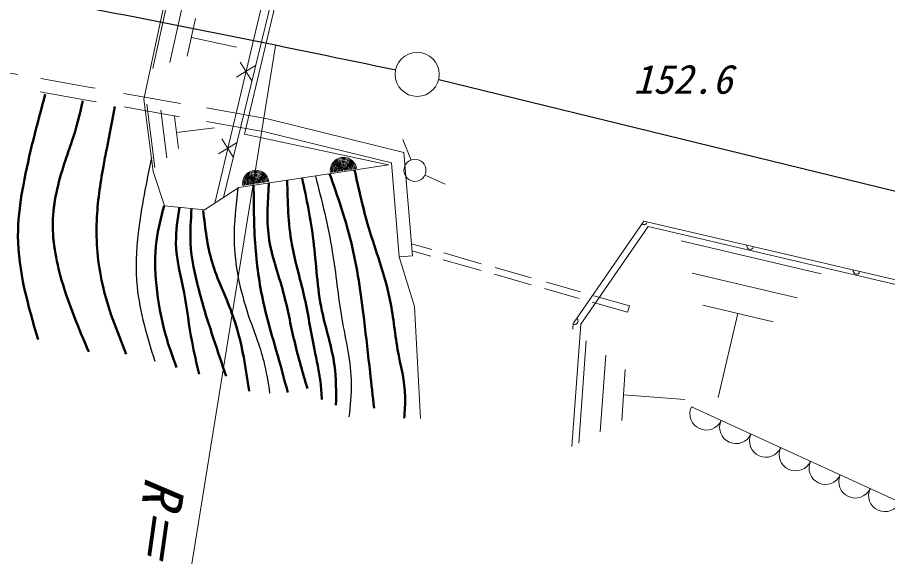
# Model space of a CAD drawing. Units: millimetres, scale not verified. Extents: x 40000 to 680000, y 20000 to 380000.
# Drawn here: x 158662 to 198116, y 240596 to 265070 of the extents above; entities that cross this region are included whole.
import ezdxf
from ezdxf.enums import TextEntityAlignment as Align

# ---------------------------------------------------------------- set-up
doc = ezdxf.new("R2010")
doc.units = ezdxf.units.MM
doc.header["$LTSCALE"] = 1000
for name, color, linetype, lineweight in [('M-BGD', 7, 'Continuous', 13), ('M-BGD-RSTR', 3, 'Continuous', 13), ('M-TTL-LINE', 7, 'Continuous', 50), ('M-TTL-TXT', 7, 'Continuous', 13)]:
    doc.layers.add(name, color=color, linetype=linetype, lineweight=lineweight)
doc.styles.add('ＭＳ ゴシック', font='')
doc.styles.get('ＭＳ ゴシック').set_extended_font_data('MS Gothic')

msp = doc.modelspace()

# ---------------------------------------------------------------- linework, layer by layer
at = {"layer": 'M-BGD'}
for p, q in [((171090, 271322), (167609, 256640)), ((171491, 271230), (168001, 256895)), ((170927, 268024), (168956, 259774)), ((165596, 266948), (164401, 261360)), ((164800, 262744), (165540, 266174)), ((165580, 263024), (166140, 265604)), ((166360, 263304), (166730, 265024)), ((168600, 263724), (166550, 264164)), ((155835, 262979), (158688, 262474)), ((168601, 262354), (169452, 262879)), ((169289, 262191), (168764, 263042)), ((159731, 262290), (161981, 261891)), ((159689, 261688), (161876, 261301)), ((161981, 261891), (162190, 261854)), ((163493, 261622), (166062, 261165)), ((161876, 261301), (162233, 261237)), ((164401, 261360), (164819, 258072)), ((163507, 261011), (166018, 260563)), ((164900, 258254), (164530, 261134)), ((165430, 258694), (165160, 260854)), ((167230, 260957), (170006, 260463)), ((165960, 259124), (165780, 260564)), ((170006, 260463), (176181, 258944)), ((167600, 260064), (165870, 259844)), ((167231, 260348), (169882, 259876)), ((168956, 259774), (175487, 258371)), ((169882, 259876), (175619, 258464)), ((167775, 258872), (168626, 259397)), ((168463, 258709), (167938, 259560)), ((176510, 258594), (176140, 259524)), ((176181, 258944), (176568, 254253)), ((175619, 258464), (175970, 254204)), ((164819, 258072), (165327, 256519)), ((168704, 257355), (175487, 258371)), ((177150, 257914), (178060, 257504)), ((167150, 256339), (168704, 257355)), ((165327, 256519), (167150, 256339)), ((183931, 251287), (187065, 255814)), ((187065, 255814), (249739, 241190)), ((184205, 251146), (187259, 255586)), ((187259, 255586), (211784, 249807)), ((188750, 254924), (195110, 253424)), ((176523, 254796), (177453, 254530)), ((176550, 254476), (177401, 254233)), ((175970, 254204), (176568, 254253)), ((175970, 254204), (176665, 251951)), ((177995, 254376), (179696, 253890)), ((177973, 254070), (179690, 253580)), ((180317, 253713), (181960, 253244)), ((180293, 253408), (181956, 252933)), ((189250, 253464), (194020, 252344)), ((182654, 253046), (184192, 252607)), ((182561, 252760), (184137, 252311)), ((184725, 252143), (186326, 251686)), ((184791, 252436), (186408, 251974)), ((176665, 251951), (176932, 246868)), ((186408, 251974), (186326, 251686)), ((189740, 252004), (192920, 251254)), ((190430, 247814), (191330, 251634)), ((184205, 251146), (183801, 245591)), ((184110, 245744), (184450, 250394)), ((185090, 246264), (185340, 249744)), ((186060, 246774), (186220, 249094)), ((188930, 247734), (186140, 247934)), ((189218, 247391), (202723, 241218))]:
    msp.add_line(p, q, dxfattribs=at)
at = {"layer": 'M-BGD', "lineweight": 25}
msp.add_line((177765, 262244), (245008, 245826), dxfattribs=at)
at = {"layer": 'M-BGD'}
msp.add_circle((176687, 258127), 500, dxfattribs=at)
for centre, radius, start, end in [((173449, 258115), 600, 8.5184, 188.5184), ((173449, 258115), 550, 8.5184, 188.5184), ((173449, 258115), 500, 8.5184, 188.5184), ((173449, 258115), 450, 8.5184, 188.5184), ((173449, 258115), 400, 8.5184, 188.5184), ((173449, 258115), 350, 8.5184, 188.5184), ((169472, 257528), 600, 8.5184, 188.5184), ((169472, 257528), 550, 8.5184, 188.5184), ((169472, 257528), 500, 8.5184, 188.5184), ((173449, 258115), 300, 8.5184, 188.5184), ((173449, 258115), 250, 8.5184, 188.5184), ((173449, 258115), 200, 8.5184, 188.5184), ((173449, 258115), 150, 8.5184, 188.5184), ((173449, 258115), 100, 8.5184, 188.5184), ((173449, 258115), 50, 8.5184, 188.5184), ((169472, 257528), 450, 8.5184, 188.5184), ((169472, 257528), 400, 8.5184, 188.5184), ((169472, 257528), 350, 8.5184, 188.5184), ((169472, 257528), 300, 8.5184, 188.5184), ((169472, 257528), 250, 8.5184, 188.5184), ((169472, 257528), 200, 8.5184, 188.5184), ((169472, 257528), 150, 8.5184, 188.5184), ((169472, 257528), 100, 8.5184, 188.5184), ((169472, 257528), 50, 8.5184, 188.5184), ((187065, 255814), 150, 235.3048, 346.866), ((191886, 254689), 150, 166.866, 346.866), ((196707, 253564), 150, 166.866, 346.866), ((183931, 251287), 150, 235.3048, 55.3049), ((184343, 251003), 500, 145.3048, 190.3048), ((189893, 247082), 742, 155.4375, 335.4375), ((191243, 246465), 742, 155.4375, 335.4375), ((192594, 245847), 742, 155.4375, 335.4375), ((193945, 245230), 742, 155.4375, 335.4375), ((195295, 244613), 742, 155.4375, 335.4375), ((196646, 243996), 742, 155.4375, 335.4375), ((197996, 243378), 742, 155.4375, 335.4375)]:
    msp.add_arc(centre, radius, start, end, dxfattribs=at)
at = {"layer": 'M-BGD', "lineweight": 25}
for points, knots in [([(78883, 275756), (82292, 275514), (85701, 275271), (89109, 275018), (92273, 274783), (95436, 274540), (98596, 274261), (101456, 274008), (104312, 273725), (107167, 273424), (109680, 273158), (112191, 272877), (114701, 272586), (121369, 271814), (128030, 270970), (134672, 269995), (139957, 269220), (145229, 268363), (150498, 267484), (154090, 266885), (157680, 266276), (161260, 265611), (166126, 264706), (170971, 263696), (175817, 262687)], [0, 0, 0, 0, 1, 1, 1, 2, 2, 2, 3, 3, 3, 4, 4, 4, 5, 5, 5, 6, 6, 6, 7, 7, 7, 8, 8, 8, 8]), ([(164740, 258695), (164506, 257573), (164273, 256451), (164143, 255307), (164050, 254487), (164010, 253655), (164089, 252840), (164201, 251692), (164547, 250576), (164894, 249461)], [0, 0, 0, 0, 1, 1, 1, 2, 2, 2, 3, 3, 3, 3]), ([(172174, 257875), (172463, 256738), (172752, 255601), (172940, 254449), (173106, 253436), (173194, 252411), (173369, 251392), (173538, 250408), (173788, 249429), (173798, 248441), (173803, 247942), (173747, 247441), (173691, 246940)], [0, 0, 0, 0, 1, 1, 1, 2, 2, 2, 3, 3, 3, 4, 4, 4, 4]), ([(168662, 257328), (168569, 256547), (168475, 255767), (168488, 254986), (168506, 253824), (168759, 252663), (169132, 251553), (169367, 250851), (169649, 250171), (169829, 249461), (169949, 248986), (170023, 248499), (170097, 248012)], [0, 0, 0, 0, 1, 1, 1, 2, 2, 2, 3, 3, 3, 4, 4, 4, 4])]:
    msp.add_open_spline(points, degree=3, knots=knots, dxfattribs=at)
at = {"layer": 'M-BGD-RSTR'}
msp.add_circle((176790, 262483), 1000, dxfattribs=at)
at = {"layer": 'M-TTL-LINE'}
for points, knots in [([(159925, 261588), (159557, 260219), (159188, 258850), (158931, 257459), (158913, 257363), (158896, 257267), (158880, 257172), (158765, 256502), (158687, 255820), (158689, 255144), (158694, 253557), (159146, 252004), (159597, 250450)], [0, 0, 0, 0, 1, 1, 1, 2, 2, 2, 3, 3, 3, 4, 4, 4, 4]), ([(161628, 261278), (161482, 260661), (161335, 260045), (161134, 259445), (161086, 259302), (161035, 259159), (160985, 259016), (160935, 258873), (160887, 258730), (160839, 258586), (160556, 257725), (160311, 256832), (160270, 255931), (160228, 254997), (160406, 254053), (160668, 253145), (160992, 252023), (161445, 250956), (161898, 249890)], [0, 0, 0, 0, 1, 1, 1, 2, 2, 2, 3, 3, 3, 4, 4, 4, 5, 5, 5, 6, 6, 6, 6]), ([(163598, 249781), (163178, 250826), (162758, 251871), (162513, 252964), (162302, 253909), (162221, 254889), (162260, 255858), (162293, 256680), (162412, 257494), (162558, 258302), (162582, 258437), (162608, 258571), (162633, 258706), (162659, 258841), (162685, 258975), (162711, 259109), (162833, 259746), (162953, 260383), (163073, 261020)], [0, 0, 0, 0, 1, 1, 1, 2, 2, 2, 3, 3, 3, 4, 4, 4, 5, 5, 5, 6, 6, 6, 6]), ([(173950, 258141), (174140, 257271), (174331, 256402), (174583, 255546), (174900, 254476), (175314, 253428), (175538, 252340), (175698, 251570), (175762, 250780), (175902, 249998), (176032, 249277), (176226, 248563), (176243, 247838), (176251, 247521), (176224, 247202), (176198, 246883)], [0, 0, 0, 0, 1, 1, 1, 2, 2, 2, 3, 3, 3, 4, 4, 4, 5, 5, 5, 5]), ([(170893, 257683), (170915, 256706), (170936, 255728), (171105, 254773), (171241, 254001), (171474, 253244), (171650, 252477), (171839, 251656), (171962, 250824), (172128, 249998), (172226, 249507), (172339, 249017), (172401, 248520), (172433, 248257), (172451, 247991), (172469, 247725)], [0, 0, 0, 0, 1, 1, 1, 2, 2, 2, 3, 3, 3, 4, 4, 4, 5, 5, 5, 5]), ([(171574, 257785), (171769, 256838), (171963, 255891), (172082, 254933), (172214, 253872), (172252, 252796), (172469, 251749), (172641, 250919), (172924, 250107), (173037, 249271), (173117, 248680), (173111, 248077), (173106, 247475)], [0, 0, 0, 0, 1, 1, 1, 2, 2, 2, 3, 3, 3, 4, 4, 4, 4]), ([(172817, 257971), (173174, 256952), (173531, 255932), (173788, 254887), (174073, 253725), (174235, 252532), (174379, 251340), (174475, 250544), (174563, 249748), (174652, 248952), (174712, 248414), (174773, 247876), (174834, 247338)], [0, 0, 0, 0, 1, 1, 1, 2, 2, 2, 3, 3, 3, 4, 4, 4, 4]), ([(169372, 257455), (169377, 256454), (169382, 255452), (169467, 254455), (169545, 253552), (169687, 252653), (169899, 251772), (170047, 251160), (170228, 250558), (170400, 249953), (170580, 249318), (170752, 248680), (170923, 248043)], [0, 0, 0, 0, 1, 1, 1, 2, 2, 2, 3, 3, 3, 4, 4, 4, 4]), ([(170069, 257560), (170008, 256737), (169948, 255915), (170059, 255114), (170177, 254261), (170491, 253433), (170718, 252591), (170915, 251860), (171046, 251118), (171218, 250385), (171389, 249659), (171599, 248942), (171809, 248225)], [0, 0, 0, 0, 1, 1, 1, 2, 2, 2, 3, 3, 3, 4, 4, 4, 4]), ([(165315, 256520), (165175, 255994), (165035, 255468), (164965, 254933), (164878, 254266), (164899, 253584), (164965, 252909), (165039, 252153), (165170, 251407), (165375, 250681), (165517, 250174), (165696, 249677), (165875, 249180)], [0, 0, 0, 0, 1, 1, 1, 2, 2, 2, 3, 3, 3, 4, 4, 4, 4]), ([(166015, 256451), (165929, 255913), (165843, 255376), (165852, 254842), (165865, 254081), (166071, 253326), (166216, 252568), (166358, 251825), (166442, 251078), (166580, 250339), (166670, 249852), (166784, 249368), (166898, 248884)], [0, 0, 0, 0, 1, 1, 1, 2, 2, 2, 3, 3, 3, 4, 4, 4, 4]), ([(166560, 256397), (166523, 255878), (166487, 255358), (166511, 254842), (166547, 254106), (166708, 253376), (166898, 252659), (167094, 251921), (167320, 251197), (167557, 250476), (167742, 249914), (167934, 249354), (168126, 248793)], [0, 0, 0, 0, 1, 1, 1, 2, 2, 2, 3, 3, 3, 4, 4, 4, 4]), ([(167088, 256299), (167176, 255504), (167264, 254710), (167489, 253955), (167720, 253180), (168096, 252446), (168376, 251681), (168619, 251017), (168789, 250329), (168922, 249635), (169018, 249129), (169095, 248620), (169172, 248111)], [0, 0, 0, 0, 1, 1, 1, 2, 2, 2, 3, 3, 3, 4, 4, 4, 4])]:
    msp.add_open_spline(points, degree=3, knots=knots, dxfattribs=at)
at = {"layer": 'M-TTL-TXT'}
msp.add_line((165933, 236302), (170361, 263772), dxfattribs=at)

# ---------------------------------------------------------------- texts
at = {"layer": 'M-BGD', "style": 'ＭＳ ゴシック', "oblique": 15}
msp.add_text('152.6', height=1320, dxfattribs=at).set_placement((186585, 261206), align=Align.BOTTOM_LEFT)
at = {"layer": 'M-TTL-TXT', "style": 'ＭＳ ゴシック', "oblique": 15}
msp.add_text('R＝760', height=1833, rotation=261.948, dxfattribs=at).set_placement((163933, 244350), align=Align.BOTTOM_LEFT)

doc.saveas('drawing.dxf')
